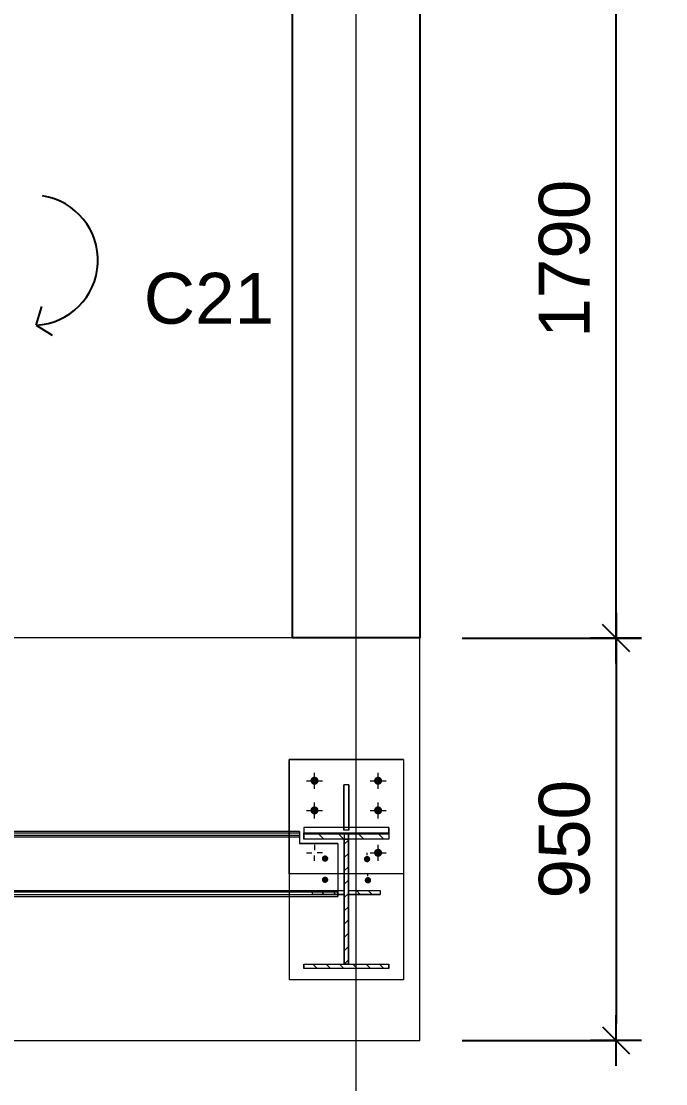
# Model space of a CAD drawing. Header units: millimetres. Extents: x 663313 to 1226001, y 1431724 to 1620898.
# Drawn here: x 663615.359 to 663616.879, y 1524697.434 to 1524699.941 of the extents above; entities that cross this region are included whole.
import ezdxf

# ---------------------------------------------------------------- set-up
doc = ezdxf.new("R2010")
doc.units = ezdxf.units.MM
for name, pattern in [('Grid Line', [22.225, 12.7, -3.175, 3.175, -3.175]), ('XKITLINE00', [0]), ('XKITLINE02', [4, 2, -2])]:
    doc.linetypes.add(name, pattern=pattern)
doc.layers.get('Defpoints').update_dxf_attribs({"color": 140})
for name, color, linetype in [('000 - CONCRETE_EX_BUILDING_MAIN_COLOR_1', 1, 'Continuous'), ('000 - D I M', 1, 'Continuous'), ('DIM', 1, 'Continuous'), ('REVISE', 3, 'Continuous'), ('VPORT', 250, 'Continuous')]:
    doc.layers.add(name, color=color, linetype=linetype)
doc.layers.add('Part', color=2, linetype='Continuous', lineweight=0)
doc.layers.add('S-GRID', color=1, linetype='Continuous', lineweight=9)
doc.styles.add('Arial', font='arial.ttf')
doc.dimstyles.new('Dim - 40 - End', dxfattribs={"dimscale": 0.04, "dimtxt": 3, "dimasz": 1, "dimexe": 0, "dimexo": 2.5, "dimgap": 1.5, "dimtad": 1, "dimdec": 0, "dimlfac": 1000, "dimzin": 1, "dimdsep": 46, "dimtxsty": 'Arial', "dimblk": 'END', "dimcen": 0.09, "dimclrd": 1, "dimclre": 49, "dimclrt": 3, "dimadec": 0, "dimazin": 0, "dimtfac": 1, "dimtdec": 0, "dimtix": 1, "dimtofl": 0, "dimtmove": 2, "dimatfit": 3, "dimfxl": 1, "dimtfill": 1, "dimtfillclr": 256, "dimtolj": 1, "dimtzin": 0, "dimarcsym": 0})

# ---------------------------------------------------------------- blocks, each defined once
blk = doc.blocks.new('cano')
at = {"layer": '000 - CONCRETE_EX_BUILDING_MAIN_COLOR_1'}
for points in [[(663616.0414, 1524720.7145), (663616.0416, 1524720.7154), (663616.0418, 1524720.7163), (663616.0421, 1524720.7172), (663616.0425, 1524720.7181), (663616.043, 1524720.7189), (663616.0436, 1524720.7196), (663616.0442, 1524720.7203), (663616.0449, 1524720.7209), (663616.0456, 1524720.7215), (663616.0464, 1524720.722), (663616.0473, 1524720.7224), (663616.0481, 1524720.7227), (663616.049, 1524720.7229), (663616.05, 1524720.723), (663616.0509, 1524720.7231), (663616.0518, 1524720.723), (663616.0528, 1524720.7229), (663616.0537, 1524720.7227), (663616.0545, 1524720.7224), (663616.0554, 1524720.722), (663616.0562, 1524720.7215), (663616.0569, 1524720.7209), (663616.0576, 1524720.7203), (663616.0582, 1524720.7196), (663616.0588, 1524720.7189), (663616.0593, 1524720.7181), (663616.0597, 1524720.7172), (663616.06, 1524720.7163), (663616.0602, 1524720.7154), (663616.0604, 1524720.7145), (663616.0604, 1524720.7136), (663616.0604, 1524720.7127), (663616.0602, 1524720.7117), (663616.06, 1524720.7108), (663616.0597, 1524720.71), (663616.0593, 1524720.7091), (663616.0588, 1524720.7083), (663616.0582, 1524720.7076), (663616.0576, 1524720.7069), (663616.0569, 1524720.7062), (663616.0562, 1524720.7057), (663616.0554, 1524720.7052), (663616.0545, 1524720.7048), (663616.0537, 1524720.7045), (663616.0528, 1524720.7043), (663616.0518, 1524720.7041), (663616.0509, 1524720.7041), (663616.05, 1524720.7041), (663616.049, 1524720.7043), (663616.0481, 1524720.7045), (663616.0473, 1524720.7048), (663616.0464, 1524720.7052), (663616.0456, 1524720.7057), (663616.0449, 1524720.7062), (663616.0442, 1524720.7069), (663616.0436, 1524720.7076), (663616.043, 1524720.7083), (663616.0425, 1524720.7091), (663616.0421, 1524720.71), (663616.0418, 1524720.7108), (663616.0416, 1524720.7117), (663616.0414, 1524720.7127), (663616.0414, 1524720.7136)], [(663616.1914, 1524720.7145), (663616.1916, 1524720.7154), (663616.1918, 1524720.7163), (663616.1921, 1524720.7172), (663616.1925, 1524720.7181), (663616.193, 1524720.7189), (663616.1936, 1524720.7196), (663616.1942, 1524720.7203), (663616.1949, 1524720.7209), (663616.1956, 1524720.7215), (663616.1964, 1524720.722), (663616.1973, 1524720.7224), (663616.1981, 1524720.7227), (663616.199, 1524720.7229), (663616.2, 1524720.723), (663616.2009, 1524720.7231), (663616.2018, 1524720.723), (663616.2028, 1524720.7229), (663616.2037, 1524720.7227), (663616.2045, 1524720.7224), (663616.2054, 1524720.722), (663616.2062, 1524720.7215), (663616.2069, 1524720.7209), (663616.2076, 1524720.7203), (663616.2082, 1524720.7196), (663616.2088, 1524720.7189), (663616.2093, 1524720.7181), (663616.2097, 1524720.7172), (663616.21, 1524720.7163), (663616.2102, 1524720.7154), (663616.2104, 1524720.7145), (663616.2104, 1524720.7136), (663616.2104, 1524720.7127), (663616.2102, 1524720.7117), (663616.21, 1524720.7108), (663616.2097, 1524720.71), (663616.2093, 1524720.7091), (663616.2088, 1524720.7083), (663616.2082, 1524720.7076), (663616.2076, 1524720.7069), (663616.2069, 1524720.7062), (663616.2062, 1524720.7057), (663616.2054, 1524720.7052), (663616.2045, 1524720.7048), (663616.2037, 1524720.7045), (663616.2028, 1524720.7043), (663616.2018, 1524720.7041), (663616.2009, 1524720.7041), (663616.2, 1524720.7041), (663616.199, 1524720.7043), (663616.1981, 1524720.7045), (663616.1973, 1524720.7048), (663616.1964, 1524720.7052), (663616.1956, 1524720.7057), (663616.1949, 1524720.7062), (663616.1942, 1524720.7069), (663616.1936, 1524720.7076), (663616.193, 1524720.7083), (663616.1925, 1524720.7091), (663616.1921, 1524720.71), (663616.1918, 1524720.7108), (663616.1916, 1524720.7117), (663616.1914, 1524720.7127), (663616.1914, 1524720.7136)], [(663616.0414, 1524720.6445), (663616.0416, 1524720.6454), (663616.0418, 1524720.6463), (663616.0421, 1524720.6472), (663616.0425, 1524720.6481), (663616.043, 1524720.6489), (663616.0436, 1524720.6496), (663616.0442, 1524720.6503), (663616.0449, 1524720.6509), (663616.0456, 1524720.6515), (663616.0464, 1524720.652), (663616.0473, 1524720.6524), (663616.0481, 1524720.6527), (663616.049, 1524720.6529), (663616.05, 1524720.653), (663616.0509, 1524720.6531), (663616.0518, 1524720.653), (663616.0528, 1524720.6529), (663616.0537, 1524720.6527), (663616.0545, 1524720.6524), (663616.0554, 1524720.652), (663616.0562, 1524720.6515), (663616.0569, 1524720.6509), (663616.0576, 1524720.6503), (663616.0582, 1524720.6496), (663616.0588, 1524720.6489), (663616.0593, 1524720.6481), (663616.0597, 1524720.6472), (663616.06, 1524720.6463), (663616.0602, 1524720.6454), (663616.0604, 1524720.6445), (663616.0604, 1524720.6436), (663616.0604, 1524720.6427), (663616.0602, 1524720.6417), (663616.06, 1524720.6408), (663616.0597, 1524720.64), (663616.0593, 1524720.6391), (663616.0588, 1524720.6383), (663616.0582, 1524720.6376), (663616.0576, 1524720.6369), (663616.0569, 1524720.6362), (663616.0562, 1524720.6357), (663616.0554, 1524720.6352), (663616.0545, 1524720.6348), (663616.0537, 1524720.6345), (663616.0528, 1524720.6343), (663616.0518, 1524720.6341), (663616.0509, 1524720.6341), (663616.05, 1524720.6341), (663616.049, 1524720.6343), (663616.0481, 1524720.6345), (663616.0473, 1524720.6348), (663616.0464, 1524720.6352), (663616.0456, 1524720.6357), (663616.0449, 1524720.6362), (663616.0442, 1524720.6369), (663616.0436, 1524720.6376), (663616.043, 1524720.6383), (663616.0425, 1524720.6391), (663616.0421, 1524720.64), (663616.0418, 1524720.6408), (663616.0416, 1524720.6417), (663616.0414, 1524720.6427), (663616.0414, 1524720.6436)], [(663616.1914, 1524720.6445), (663616.1916, 1524720.6454), (663616.1918, 1524720.6463), (663616.1921, 1524720.6472), (663616.1925, 1524720.6481), (663616.193, 1524720.6489), (663616.1936, 1524720.6496), (663616.1942, 1524720.6503), (663616.1949, 1524720.6509), (663616.1956, 1524720.6515), (663616.1964, 1524720.652), (663616.1973, 1524720.6524), (663616.1981, 1524720.6527), (663616.199, 1524720.6529), (663616.2, 1524720.653), (663616.2009, 1524720.6531), (663616.2018, 1524720.653), (663616.2028, 1524720.6529), (663616.2037, 1524720.6527), (663616.2045, 1524720.6524), (663616.2054, 1524720.652), (663616.2062, 1524720.6515), (663616.2069, 1524720.6509), (663616.2076, 1524720.6503), (663616.2082, 1524720.6496), (663616.2088, 1524720.6489), (663616.2093, 1524720.6481), (663616.2097, 1524720.6472), (663616.21, 1524720.6463), (663616.2102, 1524720.6454), (663616.2104, 1524720.6445), (663616.2104, 1524720.6436), (663616.2104, 1524720.6427), (663616.2102, 1524720.6417), (663616.21, 1524720.6408), (663616.2097, 1524720.64), (663616.2093, 1524720.6391), (663616.2088, 1524720.6383), (663616.2082, 1524720.6376), (663616.2076, 1524720.6369), (663616.2069, 1524720.6362), (663616.2062, 1524720.6357), (663616.2054, 1524720.6352), (663616.2045, 1524720.6348), (663616.2037, 1524720.6345), (663616.2028, 1524720.6343), (663616.2018, 1524720.6341), (663616.2009, 1524720.6341), (663616.2, 1524720.6341), (663616.199, 1524720.6343), (663616.1981, 1524720.6345), (663616.1973, 1524720.6348), (663616.1964, 1524720.6352), (663616.1956, 1524720.6357), (663616.1949, 1524720.6362), (663616.1942, 1524720.6369), (663616.1936, 1524720.6376), (663616.193, 1524720.6383), (663616.1925, 1524720.6391), (663616.1921, 1524720.64), (663616.1918, 1524720.6408), (663616.1916, 1524720.6417), (663616.1914, 1524720.6427), (663616.1914, 1524720.6436)], [(663616.1914, 1524720.5445), (663616.1916, 1524720.5454), (663616.1918, 1524720.5463), (663616.1921, 1524720.5472), (663616.1925, 1524720.5481), (663616.193, 1524720.5489), (663616.1936, 1524720.5496), (663616.1942, 1524720.5503), (663616.1949, 1524720.5509), (663616.1956, 1524720.5515), (663616.1964, 1524720.552), (663616.1973, 1524720.5524), (663616.1981, 1524720.5527), (663616.199, 1524720.5529), (663616.2, 1524720.553), (663616.2009, 1524720.5531), (663616.2018, 1524720.553), (663616.2028, 1524720.5529), (663616.2037, 1524720.5527), (663616.2045, 1524720.5524), (663616.2054, 1524720.552), (663616.2062, 1524720.5515), (663616.2069, 1524720.5509), (663616.2076, 1524720.5503), (663616.2082, 1524720.5496), (663616.2088, 1524720.5489), (663616.2093, 1524720.5481), (663616.2097, 1524720.5472), (663616.21, 1524720.5463), (663616.2102, 1524720.5454), (663616.2104, 1524720.5445), (663616.2104, 1524720.5436), (663616.2104, 1524720.5427), (663616.2102, 1524720.5417), (663616.21, 1524720.5408), (663616.2097, 1524720.54), (663616.2093, 1524720.5391), (663616.2088, 1524720.5383), (663616.2082, 1524720.5376), (663616.2076, 1524720.5369), (663616.2069, 1524720.5362), (663616.2062, 1524720.5357), (663616.2054, 1524720.5352), (663616.2045, 1524720.5348), (663616.2037, 1524720.5345), (663616.2028, 1524720.5343), (663616.2018, 1524720.5341), (663616.2009, 1524720.5341), (663616.2, 1524720.5341), (663616.199, 1524720.5343), (663616.1981, 1524720.5345), (663616.1973, 1524720.5348), (663616.1964, 1524720.5352), (663616.1956, 1524720.5357), (663616.1949, 1524720.5362), (663616.1942, 1524720.5369), (663616.1936, 1524720.5376), (663616.193, 1524720.5383), (663616.1925, 1524720.5391), (663616.1921, 1524720.54), (663616.1918, 1524720.5408), (663616.1916, 1524720.5417), (663616.1914, 1524720.5427), (663616.1914, 1524720.5436)], [(663616.0766, 1524720.5373), (663616.0774, 1524720.5372), (663616.0781, 1524720.537), (663616.0788, 1524720.5367), (663616.0794, 1524720.5364), (663616.0801, 1524720.536), (663616.0807, 1524720.5356), (663616.0812, 1524720.5351), (663616.0817, 1524720.5346), (663616.0821, 1524720.534), (663616.0825, 1524720.5334), (663616.0828, 1524720.5327), (663616.0831, 1524720.532), (663616.0833, 1524720.5313), (663616.0834, 1524720.5306), (663616.0834, 1524720.5298), (663616.0834, 1524720.5291), (663616.0833, 1524720.5284), (663616.0831, 1524720.5276), (663616.0828, 1524720.527), (663616.0825, 1524720.5263), (663616.0821, 1524720.5257), (663616.0817, 1524720.5251), (663616.0812, 1524720.5245), (663616.0807, 1524720.524), (663616.0801, 1524720.5236), (663616.0794, 1524720.5232), (663616.0788, 1524720.5229), (663616.0781, 1524720.5227), (663616.0774, 1524720.5225), (663616.0766, 1524720.5224), (663616.0759, 1524720.5223), (663616.0752, 1524720.5224), (663616.0744, 1524720.5225), (663616.0737, 1524720.5227), (663616.073, 1524720.5229), (663616.0724, 1524720.5232), (663616.0717, 1524720.5236), (663616.0711, 1524720.524), (663616.0706, 1524720.5245), (663616.0701, 1524720.5251), (663616.0697, 1524720.5257), (663616.0693, 1524720.5263), (663616.069, 1524720.527), (663616.0687, 1524720.5276), (663616.0685, 1524720.5284), (663616.0684, 1524720.5291), (663616.0684, 1524720.5298), (663616.0684, 1524720.5306), (663616.0685, 1524720.5313), (663616.0687, 1524720.532), (663616.069, 1524720.5327), (663616.0693, 1524720.5334), (663616.0697, 1524720.534), (663616.0701, 1524720.5346), (663616.0706, 1524720.5351), (663616.0711, 1524720.5356), (663616.0717, 1524720.536), (663616.0724, 1524720.5364), (663616.073, 1524720.5367), (663616.0737, 1524720.537), (663616.0744, 1524720.5372), (663616.0752, 1524720.5373), (663616.0759, 1524720.5373)], [(663616.1756, 1524720.5361), (663616.1764, 1524720.536), (663616.1771, 1524720.5358), (663616.1778, 1524720.5355), (663616.1784, 1524720.5352), (663616.1791, 1524720.5348), (663616.1796, 1524720.5344), (663616.1802, 1524720.5339), (663616.1807, 1524720.5334), (663616.1811, 1524720.5328), (663616.1815, 1524720.5322), (663616.1818, 1524720.5315), (663616.1821, 1524720.5308), (663616.1822, 1524720.5301), (663616.1824, 1524720.5294), (663616.1824, 1524720.5286), (663616.1824, 1524720.5279), (663616.1822, 1524720.5272), (663616.1821, 1524720.5264), (663616.1818, 1524720.5258), (663616.1815, 1524720.5251), (663616.1811, 1524720.5245), (663616.1807, 1524720.5239), (663616.1802, 1524720.5233), (663616.1796, 1524720.5228), (663616.1791, 1524720.5224), (663616.1784, 1524720.522), (663616.1778, 1524720.5217), (663616.1771, 1524720.5215), (663616.1764, 1524720.5213), (663616.1756, 1524720.5212), (663616.1749, 1524720.5211), (663616.1742, 1524720.5212), (663616.1734, 1524720.5213), (663616.1727, 1524720.5215), (663616.172, 1524720.5217), (663616.1714, 1524720.522), (663616.1707, 1524720.5224), (663616.1701, 1524720.5228), (663616.1696, 1524720.5233), (663616.1691, 1524720.5239), (663616.1687, 1524720.5245), (663616.1683, 1524720.5251), (663616.168, 1524720.5258), (663616.1677, 1524720.5264), (663616.1675, 1524720.5272), (663616.1674, 1524720.5279), (663616.1674, 1524720.5286), (663616.1674, 1524720.5294), (663616.1675, 1524720.5301), (663616.1677, 1524720.5308), (663616.168, 1524720.5315), (663616.1683, 1524720.5322), (663616.1687, 1524720.5328), (663616.1691, 1524720.5334), (663616.1696, 1524720.5339), (663616.1701, 1524720.5344), (663616.1707, 1524720.5348), (663616.1714, 1524720.5352), (663616.172, 1524720.5355), (663616.1727, 1524720.5358), (663616.1734, 1524720.536), (663616.1742, 1524720.5361), (663616.1749, 1524720.5361)], [(663616.0766, 1524720.4873), (663616.0774, 1524720.4872), (663616.0781, 1524720.4871), (663616.0788, 1524720.4868), (663616.0794, 1524720.4865), (663616.0801, 1524720.4861), (663616.0807, 1524720.4857), (663616.0812, 1524720.4852), (663616.0817, 1524720.4846), (663616.0821, 1524720.4841), (663616.0825, 1524720.4834), (663616.0828, 1524720.4828), (663616.0831, 1524720.4821), (663616.0833, 1524720.4814), (663616.0834, 1524720.4806), (663616.0834, 1524720.4799), (663616.0834, 1524720.4792), (663616.0833, 1524720.4784), (663616.0831, 1524720.4777), (663616.0828, 1524720.477), (663616.0825, 1524720.4764), (663616.0821, 1524720.4757), (663616.0817, 1524720.4751), (663616.0812, 1524720.4746), (663616.0807, 1524720.4741), (663616.0801, 1524720.4737), (663616.0794, 1524720.4733), (663616.0788, 1524720.473), (663616.0781, 1524720.4727), (663616.0774, 1524720.4725), (663616.0766, 1524720.4724), (663616.0759, 1524720.4724), (663616.0752, 1524720.4724), (663616.0744, 1524720.4725), (663616.0737, 1524720.4727), (663616.073, 1524720.473), (663616.0724, 1524720.4733), (663616.0717, 1524720.4737), (663616.0711, 1524720.4741), (663616.0706, 1524720.4746), (663616.0701, 1524720.4751), (663616.0697, 1524720.4757), (663616.0693, 1524720.4764), (663616.069, 1524720.477), (663616.0687, 1524720.4777), (663616.0685, 1524720.4784), (663616.0684, 1524720.4792), (663616.0684, 1524720.4799), (663616.0684, 1524720.4806), (663616.0685, 1524720.4814), (663616.0687, 1524720.4821), (663616.069, 1524720.4828), (663616.0693, 1524720.4834), (663616.0697, 1524720.4841), (663616.0701, 1524720.4846), (663616.0706, 1524720.4852), (663616.0711, 1524720.4857), (663616.0717, 1524720.4861), (663616.0724, 1524720.4865), (663616.073, 1524720.4868), (663616.0737, 1524720.4871), (663616.0744, 1524720.4872), (663616.0752, 1524720.4873), (663616.0759, 1524720.4874)], [(663616.1777, 1524720.4862), (663616.1784, 1524720.4861), (663616.1791, 1524720.4859), (663616.1798, 1524720.4857), (663616.1805, 1524720.4853), (663616.1811, 1524720.485), (663616.1817, 1524720.4845), (663616.1823, 1524720.484), (663616.1828, 1524720.4835), (663616.1832, 1524720.4829), (663616.1836, 1524720.4823), (663616.1839, 1524720.4816), (663616.1841, 1524720.4809), (663616.1843, 1524720.4802), (663616.1844, 1524720.4795), (663616.1845, 1524720.4787), (663616.1844, 1524720.478), (663616.1843, 1524720.4773), (663616.1841, 1524720.4766), (663616.1839, 1524720.4759), (663616.1836, 1524720.4752), (663616.1832, 1524720.4746), (663616.1828, 1524720.474), (663616.1823, 1524720.4734), (663616.1817, 1524720.4729), (663616.1811, 1524720.4725), (663616.1805, 1524720.4721), (663616.1798, 1524720.4718), (663616.1791, 1524720.4716), (663616.1784, 1524720.4714), (663616.1777, 1524720.4713), (663616.177, 1524720.4712), (663616.1762, 1524720.4713), (663616.1755, 1524720.4714), (663616.1748, 1524720.4716), (663616.1741, 1524720.4718), (663616.1734, 1524720.4721), (663616.1728, 1524720.4725), (663616.1722, 1524720.4729), (663616.1717, 1524720.4734), (663616.1712, 1524720.474), (663616.1707, 1524720.4746), (663616.1703, 1524720.4752), (663616.17, 1524720.4759), (663616.1698, 1524720.4766), (663616.1696, 1524720.4773), (663616.1695, 1524720.478), (663616.1695, 1524720.4787), (663616.1695, 1524720.4795), (663616.1696, 1524720.4802), (663616.1698, 1524720.4809), (663616.17, 1524720.4816), (663616.1703, 1524720.4823), (663616.1707, 1524720.4829), (663616.1712, 1524720.4835), (663616.1717, 1524720.484), (663616.1722, 1524720.4845), (663616.1728, 1524720.485), (663616.1734, 1524720.4853), (663616.1741, 1524720.4857), (663616.1748, 1524720.4859), (663616.1755, 1524720.4861), (663616.1762, 1524720.4862), (663616.177, 1524720.4862)]]:
    blk.add_hatch(color=256, dxfattribs=at).paths.add_polyline_path(points, flags=17)
at = {"layer": '000 - CONCRETE_EX_BUILDING_MAIN_COLOR_1', "linetype": 'XKITLINE02', "lineweight": 0}
for p, q in [((663615.9909, 1524720.7636), (663616.2609, 1524720.7636)), ((663615.9909, 1524720.4936), (663615.9909, 1524720.7636)), ((663615.9909, 1524720.7636), (663615.9909, 1524720.2436)), ((663616.2609, 1524720.7636), (663616.2609, 1524720.4936)), ((663616.2609, 1524720.7636), (663616.2609, 1524720.4936)), ((663616.2609, 1524720.7636), (663616.2609, 1524720.2436)), ((663616.1199, 1524720.7036), (663616.1199, 1524720.6036)), ((663616.1319, 1524720.6036), (663616.1319, 1524720.7036)), ((663616.0259, 1524720.6036), (663616.0259, 1524720.5886)), ((663616.1319, 1524720.6036), (663616.1199, 1524720.6036)), ((663616.1199, 1524720.6036), (663616.1199, 1524720.5972)), ((663616.1319, 1524720.6036), (663616.1199, 1524720.6036)), ((663616.1319, 1524720.5972), (663616.1319, 1524720.6036)), ((663616.2259, 1524720.5886), (663616.2259, 1524720.6036)), ((663616.0159, 1524720.5842), (663615.1909, 1524720.5842)), ((663616.0159, 1524720.5806), (663615.1909, 1524720.5806)), ((663615.9909, 1524720.5941), (663615.9909, 1524720.4404)), ((663616.0159, 1524720.5941), (663616.0159, 1524720.5842)), ((663616.0159, 1524720.5842), (663616.0159, 1524720.5806)), ((663616.0259, 1524720.5886), (663616.0259, 1524720.5756)), ((663616.0259, 1524720.5886), (663616.2259, 1524720.5886)), ((663616.1209, 1524720.5886), (663616.1209, 1524720.2807)), ((663616.1309, 1524720.5886), (663616.1209, 1524720.5886)), ((663616.1209, 1524720.5886), (663616.1209, 1524720.5756)), ((663616.1309, 1524720.2807), (663616.1309, 1524720.5886)), ((663616.1309, 1524720.5886), (663616.1309, 1524720.5756)), ((663616.2259, 1524720.5886), (663616.2259, 1524720.5756)), ((663616.0159, 1524720.5656), (663616.0159, 1524720.5656)), ((663616.2609, 1524720.4936), (663615.9909, 1524720.4936)), ((663615.1009, 1524720.4543), (663616.1059, 1524720.4543)), ((663616.1059, 1524720.4508), (663615.1009, 1524720.4508)), ((663616.1059, 1524720.4444), (663616.1059, 1524720.4543)), ((663616.1059, 1524720.4542), (663616.1059, 1524720.4454)), ((663616.1059, 1524720.4508), (663616.1059, 1524720.4542)), ((663616.1059, 1524720.4444), (663615.1009, 1524720.4444)), ((663616.0459, 1524720.4454), (663616.1209, 1524720.4454)), ((663616.1059, 1524720.4404), (663616.1059, 1524720.4444)), ((663616.1209, 1524720.4454), (663616.1209, 1524720.4454)), ((663616.1309, 1524720.4454), (663616.2059, 1524720.4454)), ((663616.2059, 1524720.4454), (663616.2059, 1524720.4454)), ((663616.0259, 1524720.2807), (663616.0259, 1524720.2707)), ((663616.1209, 1524720.2807), (663616.1209, 1524720.2807)), ((663616.2259, 1524720.2707), (663616.2259, 1524720.2807)), ((663616.0259, 1524720.2707), (663616.0259, 1524720.2707))]:
    blk.add_line(p, q, dxfattribs=at)
at = {"layer": '000 - CONCRETE_EX_BUILDING_MAIN_COLOR_1', "linetype": 'XKITLINE00', "lineweight": 0}
for p, q in [((663615.9909, 1524720.7636), (663615.9909, 1524720.7636)), ((663616.2609, 1524720.7636), (663615.9909, 1524720.7636)), ((663615.9909, 1524720.7636), (663615.9909, 1524720.5941)), ((663616.2609, 1524720.7636), (663616.2609, 1524720.7636)), ((663616.2609, 1524720.7636), (663616.2609, 1524720.2436)), ((663616.0509, 1524720.6946), (663616.0509, 1524720.7326)), ((663616.2009, 1524720.6946), (663616.2009, 1524720.7326)), ((663616.0319, 1524720.7136), (663616.0699, 1524720.7136)), ((663616.1199, 1524720.5972), (663616.1199, 1524720.7036)), ((663616.1319, 1524720.7036), (663616.1199, 1524720.7036)), ((663616.1319, 1524720.7036), (663616.1319, 1524720.5972)), ((663616.1319, 1524720.7036), (663616.1319, 1524720.7036)), ((663616.1819, 1524720.7136), (663616.2199, 1524720.7136)), ((663616.0509, 1524720.6246), (663616.0509, 1524720.6626)), ((663616.2009, 1524720.6246), (663616.2009, 1524720.6626)), ((663616.0319, 1524720.6436), (663616.0699, 1524720.6436)), ((663616.1819, 1524720.6436), (663616.2199, 1524720.6436)), ((663616.1199, 1524720.6036), (663616.0259, 1524720.6036)), ((663616.0259, 1524720.6036), (663616.0259, 1524720.5906)), ((663616.2259, 1524720.6036), (663616.1319, 1524720.6036)), ((663616.2259, 1524720.6036), (663616.2259, 1524720.5906)), ((663616.0159, 1524720.5941), (663615.1909, 1524720.5941)), ((663615.1909, 1524720.5906), (663616.0159, 1524720.5906)), ((663616.0159, 1524720.5906), (663616.0159, 1524720.5941)), ((663616.0159, 1524720.5906), (663616.0159, 1524720.5656)), ((663616.0259, 1524720.5756), (663616.0259, 1524720.5906)), ((663616.0259, 1524720.5906), (663616.2259, 1524720.5906)), ((663616.2259, 1524720.5756), (663616.0259, 1524720.5756)), ((663616.0259, 1524720.5756), (663616.0259, 1524720.5756)), ((663616.0259, 1524720.5756), (663616.0259, 1524720.5756)), ((663616.0731, 1524720.5756), (663616.0581, 1524720.5906)), ((663616.1203, 1524720.5756), (663616.1053, 1524720.5906)), ((663616.1319, 1524720.5972), (663616.1199, 1524720.5972)), ((663616.1209, 1524720.2807), (663616.1209, 1524720.5756)), ((663616.1209, 1524720.5756), (663616.1309, 1524720.5756)), ((663616.1309, 1524720.5756), (663616.1309, 1524720.2807)), ((663616.1675, 1524720.5756), (663616.1525, 1524720.5906)), ((663616.2147, 1524720.5756), (663616.1997, 1524720.5906)), ((663616.2259, 1524720.5906), (663616.2259, 1524720.5756)), ((663616.0159, 1524720.5656), (663616.1059, 1524720.5656)), ((663616.1059, 1524720.5656), (663616.0159, 1524720.5656)), ((663616.0509, 1524720.5626), (663616.0509, 1524720.5499)), ((663616.1059, 1524720.5656), (663616.1059, 1524720.5656)), ((663616.1059, 1524720.5656), (663616.1059, 1524720.4542)), ((663616.1209, 1524720.5636), (663616.1309, 1524720.5736)), ((663616.2009, 1524720.5246), (663616.2009, 1524720.5626)), ((663616.0319, 1524720.5436), (663616.0446, 1524720.5436)), ((663616.0509, 1524720.5246), (663616.0509, 1524720.5372)), ((663616.0699, 1524720.5436), (663616.0572, 1524720.5436)), ((663616.0759, 1524720.5294), (663616.0759, 1524720.5319)), ((663616.1209, 1524720.5321), (663616.1309, 1524720.5421)), ((663616.1749, 1524720.5382), (663616.1749, 1524720.5434)), ((663616.1819, 1524720.5436), (663616.2199, 1524720.5436)), ((663616.1209, 1524720.5007), (663616.1309, 1524720.5107)), ((663616.0759, 1524720.4795), (663616.0759, 1524720.482)), ((663616.1209, 1524720.4693), (663616.1309, 1524720.4793)), ((663616.177, 1524720.4883), (663616.177, 1524720.4935)), ((663615.1009, 1524720.4541), (663616.1059, 1524720.4542)), ((663616.0459, 1524720.4454), (663616.0459, 1524720.4542)), ((663616.0459, 1524720.4542), (663616.1209, 1524720.4542)), ((663616.0738, 1524720.4454), (663616.0649, 1524720.4542)), ((663616.1016, 1524720.4454), (663616.0928, 1524720.4542)), ((663616.1209, 1524720.454), (663616.1206, 1524720.4542)), ((663616.1209, 1524720.4542), (663616.1209, 1524720.4454)), ((663616.1309, 1524720.4542), (663616.2059, 1524720.4543)), ((663616.1309, 1524720.4454), (663616.1309, 1524720.4542)), ((663616.1588, 1524720.4454), (663616.1499, 1524720.4543)), ((663616.1867, 1524720.4454), (663616.1778, 1524720.4543)), ((663616.2058, 1524720.4541), (663616.2057, 1524720.4543)), ((663616.2059, 1524720.4543), (663616.2059, 1524720.4454)), ((663615.1009, 1524720.4404), (663616.1059, 1524720.4404)), ((663615.9909, 1524720.4404), (663615.9909, 1524720.2436)), ((663616.1209, 1524720.4454), (663616.0459, 1524720.4454)), ((663616.1059, 1524720.4454), (663616.1059, 1524720.4404)), ((663616.1209, 1524720.4378), (663616.1309, 1524720.4478)), ((663616.2059, 1524720.4454), (663616.1309, 1524720.4454)), ((663616.1209, 1524720.4064), (663616.1309, 1524720.4164)), ((663616.1209, 1524720.375), (663616.1309, 1524720.385)), ((663616.1209, 1524720.3435), (663616.1309, 1524720.3535)), ((663616.1209, 1524720.3121), (663616.1309, 1524720.3221)), ((663616.0259, 1524720.2707), (663616.0259, 1524720.2807)), ((663616.0259, 1524720.2807), (663616.0259, 1524720.2807)), ((663616.0259, 1524720.2807), (663616.2259, 1524720.2807)), ((663616.0573, 1524720.2707), (663616.0473, 1524720.2807)), ((663616.0888, 1524720.2707), (663616.0788, 1524720.2807)), ((663616.1202, 1524720.2707), (663616.1102, 1524720.2807)), ((663616.1209, 1524720.2807), (663616.1309, 1524720.2907)), ((663616.1209, 1524720.2807), (663616.1209, 1524720.2807)), ((663616.1309, 1524720.2807), (663616.1209, 1524720.2807)), ((663616.1209, 1524720.2807), (663616.1209, 1524720.2807)), ((663616.1309, 1524720.2807), (663616.1309, 1524720.2807)), ((663616.1516, 1524720.2707), (663616.1416, 1524720.2807)), ((663616.1831, 1524720.2707), (663616.1731, 1524720.2807)), ((663616.2145, 1524720.2707), (663616.2045, 1524720.2807)), ((663616.2259, 1524720.2807), (663616.2259, 1524720.2807)), ((663616.2259, 1524720.2807), (663616.2259, 1524720.2707)), ((663616.0259, 1524720.2707), (663616.0259, 1524720.2707)), ((663616.2259, 1524720.2707), (663616.0259, 1524720.2707)), ((663616.0259, 1524720.2707), (663616.0259, 1524720.2707)), ((663616.0259, 1524720.2707), (663616.0259, 1524720.2707)), ((663616.2259, 1524720.2707), (663616.2259, 1524720.2707)), ((663615.9909, 1524720.2436), (663615.9909, 1524720.2436)), ((663616.2609, 1524720.2436), (663615.9909, 1524720.2436)), ((663616.2609, 1524720.2436), (663616.2609, 1524720.2436))]:
    blk.add_line(p, q, dxfattribs=at)
blk = doc.blocks.new('END')
at = {"color": 1}
for p, q in [((0, 1.5), (0, -1.5)), ((1.5, 0), (-1.5, 0))]:
    blk.add_line(p, q, dxfattribs=at)
at = {"color": 3}
blk.add_line((-0.795, -0.795), (0.795, 0.795), dxfattribs=at)
blk = doc.blocks.new('*D4463')
at = {"layer": '000 - D I M', "color": 49, "lineweight": -2, "transparency": 16777216}
for p, q in [((663616.3992, 1524698.4854), (663616.7622, 1524698.4854)), ((663616.3992, 1524697.5359), (663616.7622, 1524697.5359))]:
    blk.add_line(p, q, dxfattribs=at)
at = {"layer": '000 - D I M', "color": 1, "lineweight": -2, "transparency": 16777216}
blk.add_line((663616.7622, 1524698.4454), (663616.7622, 1524697.5759), dxfattribs=at)
at = {"layer": 'Defpoints', "color": 0, "transparency": 16777216}
for p in [(663616.2992, 1524698.4854), (663616.2992, 1524697.5359), (663616.7622, 1524697.5359)]:
    blk.add_point(p, dxfattribs=at)
at = {"layer": '000 - D I M', "color": 1, "lineweight": -2, "transparency": 16777216, "xscale": 0.04, "yscale": 0.04, "zscale": 0.04}
for p, rotation in [((663616.7622, 1524698.4854), 90), ((663616.7622, 1524697.5359), 270)]:
    blk.add_blockref('END', p, dxfattribs=dict(at, rotation=rotation))
at = {"layer": '000 - D I M', "color": 3, "transparency": 16777216, "insert": (663616.6409, 1524698.0107), "char_height": 0.12, "attachment_point": 5, "rotation": 90, "style": 'Arial', "bg_fill": 3, "box_fill_scale": 1.1, "bg_fill_color": 256, "bg_fill_true_color": 13158600, "bg_fill_transparency": 0}
blk.add_mtext('\\A1;950', dxfattribs=at)
blk = doc.blocks.new('*D4473')
at = {"layer": '000 - D I M', "color": 49, "lineweight": -2, "transparency": 16777216}
for p, q in [((663616.0992, 1524700.2759), (663616.7622, 1524700.2759)), ((663616.3992, 1524698.4854), (663616.7622, 1524698.4854))]:
    blk.add_line(p, q, dxfattribs=at)
at = {"layer": '000 - D I M', "color": 1, "lineweight": -2, "transparency": 16777216}
blk.add_line((663616.7622, 1524698.5254), (663616.7622, 1524700.2359), dxfattribs=at)
at = {"layer": 'Defpoints', "color": 0, "transparency": 16777216}
for p in [(663615.9992, 1524700.2759), (663616.7622, 1524700.2759), (663616.2992, 1524698.4854)]:
    blk.add_point(p, dxfattribs=at)
at = {"layer": '000 - D I M', "color": 1, "lineweight": -2, "transparency": 16777216, "xscale": 0.04, "yscale": 0.04, "zscale": 0.04}
for p, rotation in [((663616.7622, 1524700.2759), 90), ((663616.7622, 1524698.4854), 270)]:
    blk.add_blockref('END', p, dxfattribs=dict(at, rotation=rotation))
at = {"layer": '000 - D I M', "color": 3, "transparency": 16777216, "insert": (663616.6409, 1524699.3807), "char_height": 0.12, "attachment_point": 5, "rotation": 90, "style": 'Arial', "bg_fill": 3, "box_fill_scale": 1.1, "bg_fill_color": 256, "bg_fill_true_color": 13158600, "bg_fill_transparency": 0}
blk.add_mtext('\\A1;1790', dxfattribs=at)

msp = doc.modelspace()

# ---------------------------------------------------------------- hatches: boundary and pattern name
at = {"layer": 'VPORT'}
h = msp.add_hatch(dxfattribs=at)
h.set_pattern_fill('ANGLE', color=6)
h.set_pattern_definition([(235.288, (663627.358, 1524790.5456), (5.74185, -3.9776), [5.08, -1.905]), (325.288, (663627.358, 1524790.5456), (3.9776, 5.74185), [5.08, -1.905])])
h.paths.add_polyline_path([(663617.8537, 1524792.0691), (663619.0867, 1524791.215), (663617.3783, 1524788.7489), (663616.1453, 1524789.603)])
edge = h.paths.add_edge_path(flags=16)
edge.add_line((663617.5126, 1524790.4806), (663617.7194, 1524790.3374))
edge = h.paths.add_edge_path(flags=16)
edge.add_line((663617.5444, 1524790.3056), (663617.6876, 1524790.5124))
h.paths.add_polyline_path([(663612.4437, 1524784.2591), (663613.6767, 1524783.405), (663611.9683, 1524780.9389), (663610.7353, 1524781.793)])
edge = h.paths.add_edge_path(flags=16)
edge.add_line((663612.1026, 1524782.6706), (663612.3094, 1524782.5274))
edge = h.paths.add_edge_path(flags=16)
edge.add_line((663612.1344, 1524782.4956), (663612.2776, 1524782.7024))
h.paths.add_polyline_path([(663604.7567, 1524773.1621), (663605.9897, 1524772.308), (663604.2813, 1524769.8419), (663603.0483, 1524770.696)])
edge = h.paths.add_edge_path(flags=16)
edge.add_line((663604.4156, 1524771.5736), (663604.6224, 1524771.4304))
edge = h.paths.add_edge_path(flags=16)
edge.add_line((663604.4474, 1524771.3986), (663604.5906, 1524771.6054))
h.paths.add_polyline_path([(663599.8027, 1524766.0101), (663601.0357, 1524765.156), (663599.3273, 1524762.6899), (663598.0943, 1524763.544)])
edge = h.paths.add_edge_path(flags=16)
edge.add_line((663599.4616, 1524764.4216), (663599.6684, 1524764.2784))
edge = h.paths.add_edge_path(flags=16)
edge.add_line((663599.4934, 1524764.2466), (663599.6366, 1524764.4534))
h.paths.add_polyline_path([(663592.6837, 1524755.7351), (663593.9167, 1524754.881), (663592.2083, 1524752.4149), (663590.9753, 1524753.269)])
edge = h.paths.add_edge_path(flags=16)
edge.add_line((663592.3426, 1524754.1466), (663592.5494, 1524754.0034))
edge = h.paths.add_edge_path(flags=16)
edge.add_line((663592.3744, 1524753.9716), (663592.5176, 1524754.1784))
h.paths.add_polyline_path([(663585.2817, 1524745.0491), (663586.5147, 1524744.195), (663584.8063, 1524741.7289), (663583.5733, 1524742.583)])
edge = h.paths.add_edge_path(flags=16)
edge.add_line((663584.9406, 1524743.4606), (663585.1474, 1524743.3174))
edge = h.paths.add_edge_path(flags=16)
edge.add_line((663584.9724, 1524743.2856), (663585.1156, 1524743.4924))
h.paths.add_polyline_path([(663578.7897, 1524735.6781), (663580.0227, 1524734.824), (663578.3143, 1524732.3579), (663577.0813, 1524733.212)])
edge = h.paths.add_edge_path(flags=16)
edge.add_line((663578.4486, 1524734.0896), (663578.6554, 1524733.9464))
edge = h.paths.add_edge_path(flags=16)
edge.add_line((663578.4804, 1524733.9146), (663578.6236, 1524734.1214))
h.paths.add_polyline_path([(663572.2977, 1524726.3071), (663573.5307, 1524725.453), (663571.8223, 1524722.9869), (663570.5893, 1524723.841)])
edge = h.paths.add_edge_path(flags=16)
edge.add_line((663571.9566, 1524724.7186), (663572.1634, 1524724.5754))
edge = h.paths.add_edge_path(flags=16)
edge.add_line((663571.9884, 1524724.5436), (663572.1316, 1524724.7504))
h.paths.add_polyline_path([(663565.8057, 1524716.9351), (663567.0387, 1524716.081), (663565.3303, 1524713.6149), (663564.0973, 1524714.469)])
edge = h.paths.add_edge_path(flags=16)
edge.add_line((663565.4646, 1524715.3466), (663565.6714, 1524715.2034))
edge = h.paths.add_edge_path(flags=16)
edge.add_line((663565.4964, 1524715.1716), (663565.6396, 1524715.3784))
h.paths.add_polyline_path([(663559.3147, 1524707.5641), (663560.5477, 1524706.71), (663558.8393, 1524704.2439), (663557.6063, 1524705.098)])
edge = h.paths.add_edge_path(flags=16)
edge.add_line((663558.9736, 1524705.9756), (663559.1804, 1524705.8324))
edge = h.paths.add_edge_path(flags=16)
edge.add_line((663559.0054, 1524705.8006), (663559.1486, 1524706.0074))
h.paths.add_polyline_path([(663552.8227, 1524698.1931), (663554.0557, 1524697.339), (663552.3473, 1524694.8729), (663551.1143, 1524695.727)])
edge = h.paths.add_edge_path(flags=16)
edge.add_line((663552.4816, 1524696.6046), (663552.6884, 1524696.4614))
edge = h.paths.add_edge_path(flags=16)
edge.add_line((663552.5134, 1524696.4296), (663552.6566, 1524696.6364))
h.paths.add_polyline_path([(663546.3307, 1524688.8221), (663547.5637, 1524687.968), (663545.8553, 1524685.5019), (663544.6223, 1524686.356)])
edge = h.paths.add_edge_path(flags=16)
edge.add_line((663545.9896, 1524687.2336), (663546.1964, 1524687.0904))
edge = h.paths.add_edge_path(flags=16)
edge.add_line((663546.0214, 1524687.0586), (663546.1646, 1524687.2654))
h.paths.add_polyline_path([(663539.8387, 1524679.4511), (663541.0717, 1524678.597), (663539.3633, 1524676.1309), (663538.1303, 1524676.985)])
edge = h.paths.add_edge_path(flags=16)
edge.add_line((663539.4976, 1524677.8626), (663539.7044, 1524677.7194))
edge = h.paths.add_edge_path(flags=16)
edge.add_line((663539.5294, 1524677.6876), (663539.6726, 1524677.8944))
h.paths.add_polyline_path([(663533.3477, 1524670.0801), (663534.5807, 1524669.226), (663532.8723, 1524666.7599), (663531.6393, 1524667.614)])
edge = h.paths.add_edge_path(flags=16)
edge.add_line((663533.0066, 1524668.4916), (663533.2134, 1524668.3484))
edge = h.paths.add_edge_path(flags=16)
edge.add_line((663533.0384, 1524668.3166), (663533.1816, 1524668.5234))
h.paths.add_polyline_path([(663526.8557, 1524660.7091), (663528.0887, 1524659.855), (663526.3803, 1524657.3889), (663525.1473, 1524658.243)])
edge = h.paths.add_edge_path(flags=16)
edge.add_line((663526.5146, 1524659.1206), (663526.7214, 1524658.9774))
edge = h.paths.add_edge_path(flags=16)
edge.add_line((663526.5464, 1524658.9456), (663526.6896, 1524659.1524))
h.paths.add_polyline_path([(663520.3637, 1524651.3381), (663521.5967, 1524650.484), (663519.8883, 1524648.0179), (663518.6553, 1524648.872)])
edge = h.paths.add_edge_path(flags=16)
edge.add_line((663520.0226, 1524649.7496), (663520.2294, 1524649.6064))
edge = h.paths.add_edge_path(flags=16)
edge.add_line((663520.0544, 1524649.5746), (663520.1976, 1524649.7814))
h.paths.add_polyline_path([(663513.8717, 1524641.9671), (663515.1047, 1524641.113), (663513.3963, 1524638.6469), (663512.1633, 1524639.501)])
edge = h.paths.add_edge_path(flags=16)
edge.add_line((663513.5306, 1524640.3786), (663513.7374, 1524640.2354))
edge = h.paths.add_edge_path(flags=16)
edge.add_line((663513.5624, 1524640.2036), (663513.7056, 1524640.4104))
h.paths.add_polyline_path([(663507.3807, 1524632.5961), (663508.6137, 1524631.742), (663506.9053, 1524629.2759), (663505.6723, 1524630.13)])
edge = h.paths.add_edge_path(flags=16)
edge.add_line((663507.0396, 1524631.0076), (663507.2464, 1524630.8644))
edge = h.paths.add_edge_path(flags=16)
edge.add_line((663507.0714, 1524630.8326), (663507.2146, 1524631.0394))
h.paths.add_polyline_path([(663500.8887, 1524623.2251), (663502.1217, 1524622.371), (663500.4133, 1524619.9049), (663499.1803, 1524620.759)])
edge = h.paths.add_edge_path(flags=16)
edge.add_line((663500.5476, 1524621.6366), (663500.7544, 1524621.4934))
edge = h.paths.add_edge_path(flags=16)
edge.add_line((663500.5794, 1524621.4616), (663500.7226, 1524621.6684))
h.paths.add_polyline_path([(663494.3967, 1524613.8531), (663495.6297, 1524612.999), (663493.9213, 1524610.5329), (663492.6883, 1524611.387)])
edge = h.paths.add_edge_path(flags=16)
edge.add_line((663494.0556, 1524612.2646), (663494.2624, 1524612.1214))
edge = h.paths.add_edge_path(flags=16)
edge.add_line((663494.0874, 1524612.0896), (663494.2306, 1524612.2964))
h.paths.add_polyline_path([(663487.2787, 1524603.5781), (663488.5117, 1524602.724), (663486.8033, 1524600.2579), (663485.5703, 1524601.112)])
edge = h.paths.add_edge_path(flags=16)
edge.add_line((663486.9376, 1524601.9896), (663487.1444, 1524601.8464))
edge = h.paths.add_edge_path(flags=16)
edge.add_line((663486.9694, 1524601.8146), (663487.1126, 1524602.0214))
h.paths.add_polyline_path([(663481.4137, 1524595.1111), (663482.6467, 1524594.257), (663480.9383, 1524591.7909), (663479.7053, 1524592.645)])
edge = h.paths.add_edge_path(flags=16)
edge.add_line((663481.0726, 1524593.5226), (663481.2794, 1524593.3794))
edge = h.paths.add_edge_path(flags=16)
edge.add_line((663481.1044, 1524593.3476), (663481.2476, 1524593.5544))

# ---------------------------------------------------------------- linework, layer by layer
at = {"layer": 'DIM', "color": 1, "linetype": 'ByBlock'}
for q in [(663615.408, 1524699.2679), (663615.4318, 1524699.2005)]:
    msp.add_line((663615.3944, 1524699.2239), q, dxfattribs=at)
at = {"layer": 'DIM', "color": 4}
msp.add_lwpolyline([(663615.9992, 1524698.4859), (663615.9992, 1524701.9859), (663616.2992, 1524701.9859), (663616.2992, 1524698.4859)], close=True, dxfattribs=at)
at = {"layer": 'DIM', "color": 1, "linetype": 'ByBlock'}
msp.add_arc((663615.3866, 1524699.3771), 0.1535, 272.9237, 81.433, dxfattribs=at)
at = {"layer": 'Part', "linetype": 'XKITLINE00', "lineweight": 0}
msp.add_lwpolyline([(663616.2992, 1524698.4859), (663610.7042, 1524698.4859), (663610.7042, 1524697.5359), (663616.2992, 1524697.5359), (663616.2992, 1524698.4859)], dxfattribs=at)
at = {"layer": 'S-GRID', "color": 251, "linetype": 'Grid Line'}
msp.add_line((663616.1492, 1524697.0558), (663616.1492, 1524702.9169), dxfattribs=at)

# ---------------------------------------------------------------- block references
at = {"layer": 'DIM', "color": 1}
msp.add_blockref('cano', (0, -22.5648), dxfattribs=at)

# ---------------------------------------------------------------- next in the draw order: texts
at = {"layer": 'REVISE', "color": 3, "insert": (663615.802, 1524699.2865), "char_height": 0.12, "attachment_point": 5, "style": 'Arial', "bg_fill": 3, "box_fill_scale": 1.1, "bg_fill_color": 256, "bg_fill_true_color": 13158600, "bg_fill_transparency": 0}
msp.add_mtext('\\A1;C21', dxfattribs=at)

# ---------------------------------------------------------------- next in the draw order: dimensions: what is measured, and where the dimension line sits
at = {"layer": '000 - D I M'}
dim = msp.add_linear_dim(base=(663616.76221, 1524697.53588), p1=(663616.2992, 1524698.48545), p2=(663616.2992, 1524697.53588), angle=90, dimstyle='Dim - 40 - End', dxfattribs=at)
dim.commit()
dim.dimension.update_dxf_attribs({"geometry": '*D4463', "text_midpoint": (663616.64094, 1524698.01066)})

# ---------------------------------------------------------------- next in the draw order: dimensions: what is measured, and where the dimension line sits
dim = msp.add_linear_dim(base=(663616.76221, 1524700.27588), p1=(663616.2992, 1524698.48545), p2=(663615.9992, 1524700.27588), angle=90, dimstyle='Dim - 40 - End', dxfattribs=at)
dim.commit()
dim.dimension.update_dxf_attribs({"geometry": '*D4473', "text_midpoint": (663616.64094, 1524699.38066)})

doc.saveas('drawing.dxf')
